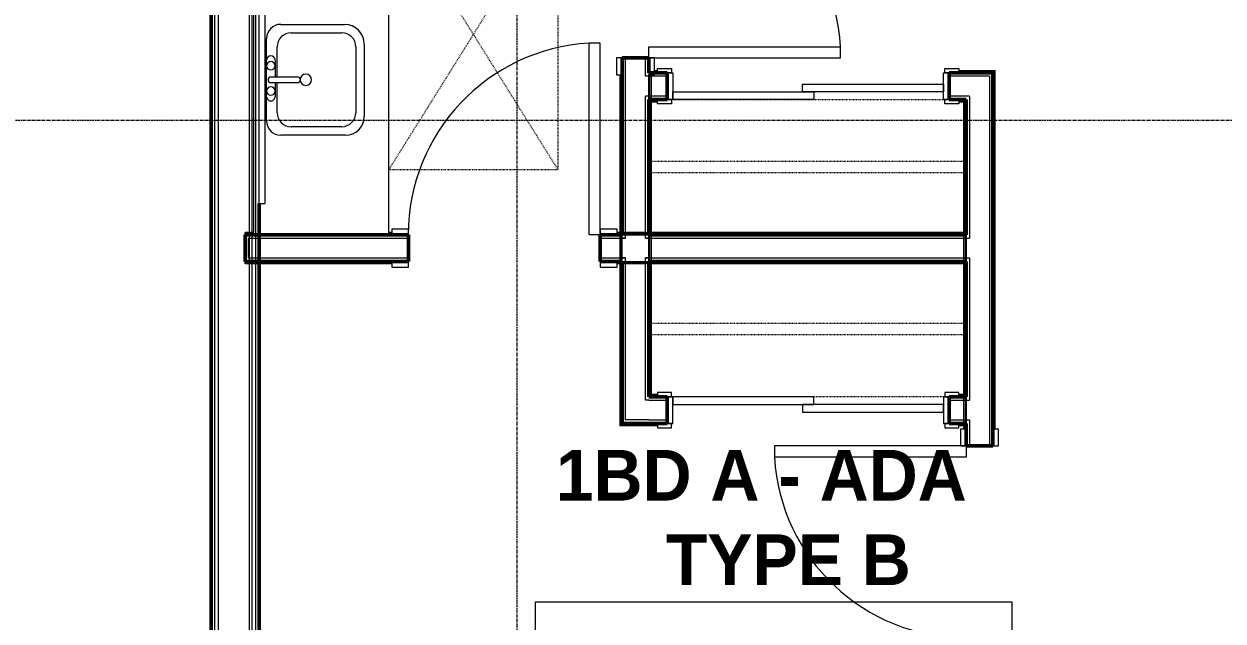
# Model space of a CAD drawing. Header units: inches. Extents: x -4218 to -1830, y 9767 to 12426.
# Drawn here: x -3241.8 to -3029.1, y 11446.4 to 11552.3 of the extents above; entities that cross this region are included whole.
import ezdxf

# ---------------------------------------------------------------- set-up
doc = ezdxf.new("R2010")
doc.units = ezdxf.units.IN
doc.header["$MEASUREMENT"] = 0
doc.linetypes.add('Dash', pattern=[0.25, 0.125, -0.125])
doc.linetypes.add('Grid Line 1_2_', pattern=[0.875, 0.5, -0.125, 0.125, -0.125])
for name, color, linetype, lineweight in [('0-1', 7, 'Continuous', 5), ('0-2', 253, 'Continuous', 9), ('A-AREA-IDEN', 2, 'Continuous', 9), ('A-DOOR-1', 7, 'Continuous', 9), ('A-DOOR-2', 50, 'Continuous', 20), ('A-DOOR-FRAM-1', 50, 'Continuous', 20), ('A-GENM-HDLN-1', 7, 'Dash', 9), ('A-WALL-1', 250, 'Continuous', 50), ('A-WALL-2', 10, 'Continuous', 13), ('A-WALL-3', 254, 'Continuous', 9), ('A-WALL-4', 253, 'Continuous', 9), ('A-WALL-5', 252, 'Continuous', 9), ('A-WALL-6', 7, 'Continuous', 9), ('I-WALL-1', 250, 'Continuous', 50), ('I-WALL-3', 253, 'Continuous', 9), ('I-WALL-4', 252, 'Continuous', 9), ('P-SANR-FIXT-1', 7, 'Continuous', 9), ('Q-CASE-1', 252, 'Continuous', 9), ('Q-CASE-2', 7, 'Continuous', 9), ('Q-CASE-5', 254, 'Continuous', 9), ('Q-CASE-HDLN-1', 7, 'Dash', 9), ('S-GRID-1', 1, 'Grid Line 1_2_', 9)]:
    doc.layers.add(name, color=color, linetype=linetype, lineweight=lineweight)
doc.styles.add('Century Gothic_B', font='GOTHICB.TTF', dxfattribs={"height": 9})

# ---------------------------------------------------------------- blocks, each defined once
blk = doc.blocks.new('Basic Wall _ INT - W4BØF - _5_8 GYP - 2X4 WOOD_BATT_ - 5_8 GYP_ - ___-2682463-BACKGROUND - 3RD FLOOR')
at = {"layer": 'A-WALL-3'}
for p, q in [((-3075.09, 11255.64), (-3075.02, 11255.64)), ((-3075.02, 11255.64), (-3074.84, 11255.64)), ((-3074.7, 11255.64), (-3074.67, 11255.64))]:
    blk.add_line(p, q, dxfattribs=at)
at = {"layer": 'A-WALL-4'}
for p, q in [((-3075.02, 11538.59), (-3075.09, 11538.53)), ((-3074.67, 11538.94), (-3074.7, 11538.92)), ((-3075.02, 11515.23), (-3075.02, 11515.35)), ((-3075.02, 11515.14), (-3075.02, 11515.23)), ((-3075.02, 11515.08), (-3075.02, 11515.14)), ((-3075.02, 11514.32), (-3075.02, 11514.94)), ((-3075.02, 11510.84), (-3075.02, 11514.31)), ((-3074.67, 11514.94), (-3074.67, 11510.19)), ((-3075.02, 11510.19), (-3075.02, 11510.81)), ((-3075.02, 11509.99), (-3075.02, 11510.04)), ((-3075.02, 11509.9), (-3075.02, 11509.99)), ((-3075.02, 11509.78), (-3075.02, 11509.9)), ((-3075.02, 11486.5), (-3075.02, 11486.6)), ((-3075.02, 11486.4), (-3075.02, 11486.48)), ((-3075.02, 11486.34), (-3075.02, 11486.39)), ((-3075.02, 11481.44), (-3075.02, 11486.19)), ((-3074.67, 11486.19), (-3074.67, 11481.44)), ((-3075.02, 11481.24), (-3075.02, 11481.29)), ((-3075.02, 11481.16), (-3075.02, 11481.24)), ((-3075.02, 11481.04), (-3075.02, 11481.15)), ((-3074.67, 11443.44), (-3074.67, 11440.44)), ((-3075.02, 11255.64), (-3075.02, 11256.26)), ((-3074.67, 11256.26), (-3074.67, 11255.64)), ((-3074.8, 11255.64), (-3075.09, 11255.64)), ((-3074.72, 11255.64), (-3074.8, 11255.64)), ((-3074.67, 11255.64), (-3074.72, 11255.64))]:
    blk.add_line(p, q, dxfattribs=at)
at = {"layer": 'A-WALL-4', "flags": 128}
blk.add_lwpolyline([(-3074.84, 11538.77), (-3074.88, 11538.73), (-3075.02, 11538.59)], dxfattribs=at)
at = {"layer": 'A-WALL-5'}
for p, q in [((-3075.02, 11515.35), (-3075.02, 11538.59)), ((-3074.67, 11538.94), (-3074.67, 11514.94)), ((-3075.09, 11515.23), (-3075.09, 11515.35)), ((-3075.09, 11515.14), (-3075.09, 11515.23)), ((-3075.09, 11515.08), (-3075.09, 11515.14)), ((-3075.09, 11514.32), (-3075.09, 11514.94)), ((-3075.09, 11510.84), (-3075.09, 11514.31)), ((-3074.8, 11514.94), (-3074.8, 11514.32)), ((-3074.8, 11514.31), (-3074.8, 11510.82)), ((-3075.09, 11510.19), (-3075.09, 11510.81)), ((-3075.09, 11509.99), (-3075.09, 11510.04)), ((-3075.09, 11509.9), (-3075.09, 11509.99)), ((-3075.09, 11509.78), (-3075.09, 11509.9)), ((-3075.02, 11486.6), (-3075.02, 11509.78)), ((-3074.8, 11510.81), (-3074.8, 11510.19)), ((-3074.67, 11510.19), (-3074.67, 11486.19)), ((-3075.09, 11486.5), (-3075.09, 11486.6)), ((-3075.09, 11486.4), (-3075.09, 11486.48)), ((-3075.09, 11486.34), (-3075.09, 11486.39)), ((-3075.09, 11481.44), (-3075.09, 11486.19)), ((-3074.8, 11486.19), (-3074.8, 11485.59)), ((-3074.8, 11485.56), (-3074.8, 11481.47)), ((-3075.09, 11481.24), (-3075.09, 11481.29)), ((-3075.09, 11481.16), (-3075.09, 11481.24)), ((-3074.67, 11481.44), (-3074.67, 11480.44)), ((-3075.09, 11481.04), (-3075.09, 11481.15)), ((-3075.02, 11480.44), (-3075.02, 11481.03)), ((-3075.02, 11256.26), (-3075.02, 11440.44)), ((-3074.67, 11440.44), (-3074.67, 11256.26)), ((-3075.09, 11255.64), (-3075.09, 11256.26)), ((-3074.8, 11256.26), (-3074.8, 11255.64))]:
    blk.add_line(p, q, dxfattribs=at)
at = {"layer": 'A-WALL-6'}
for p, q in [((-3074.8, 11538.81), (-3074.8, 11514.94)), ((-3075.09, 11515.35), (-3075.09, 11538.53)), ((-3075.09, 11486.6), (-3075.09, 11509.78)), ((-3074.8, 11510.19), (-3074.8, 11486.19)), ((-3074.8, 11481.44), (-3074.8, 11480.44)), ((-3075.09, 11480.44), (-3075.09, 11481.03)), ((-3075.09, 11256.26), (-3075.09, 11440.44)), ((-3074.8, 11440.44), (-3074.8, 11256.26))]:
    blk.add_line(p, q, dxfattribs=at)
at = {"layer": 'A-WALL-6', "flags": 128}
for points in [[(-3075.09, 11538.53), (-3074.97, 11538.65), (-3074.88, 11538.74), (-3074.82, 11538.79), (-3074.8, 11538.81)], [(-3074.8, 11538.81), (-3074.8, 11538.82), (-3074.79, 11538.83), (-3074.77, 11538.84), (-3074.76, 11538.86), (-3074.74, 11538.88), (-3074.72, 11538.9)]]:
    blk.add_lwpolyline(points, dxfattribs=at)
blk = doc.blocks.new('Basic Wall _ INT - W4BØF - _5_8 GYP - 2X4 WOOD_BATT_ - 5_8 GYP_ - ___-2682464-BACKGROUND - 3RD FLOOR')
at = {"layer": 'A-WALL-3'}
for p, q in [((-3069.92, 11255.64), (-3069.9, 11255.64)), ((-3069.78, 11255.64), (-3069.72, 11255.64)), ((-3069.72, 11255.64), (-3069.57, 11255.64)), ((-3069.57, 11255.64), (-3069.51, 11255.64))]:
    blk.add_line(p, q, dxfattribs=at)
at = {"layer": 'A-WALL-4'}
for p, q in [((-3069.9, 11543.71), (-3069.92, 11543.69)), ((-3069.72, 11543.89), (-3069.78, 11543.83)), ((-3069.57, 11544.04), (-3069.72, 11543.9)), ((-3069.51, 11544.1), (-3069.57, 11544.04)), ((-3069.92, 11480.44), (-3069.92, 11477.44)), ((-3069.92, 11443.44), (-3069.92, 11440.44)), ((-3069.92, 11256.26), (-3069.92, 11255.64)), ((-3069.57, 11255.64), (-3069.57, 11256.26)), ((-3069.88, 11255.64), (-3069.92, 11255.64)), ((-3069.8, 11255.64), (-3069.88, 11255.64)), ((-3069.51, 11255.64), (-3069.8, 11255.64))]:
    blk.add_line(p, q, dxfattribs=at)
at = {"layer": 'A-WALL-5'}
for p, q in [((-3069.92, 11543.69), (-3069.92, 11480.44)), ((-3069.57, 11480.44), (-3069.57, 11544.04)), ((-3069.92, 11440.44), (-3069.92, 11256.26)), ((-3069.57, 11256.26), (-3069.57, 11440.44)), ((-3069.8, 11255.64), (-3069.8, 11256.26)), ((-3069.51, 11255.64), (-3069.51, 11256.26))]:
    blk.add_line(p, q, dxfattribs=at)
at = {"layer": 'A-WALL-6'}
for p, q in [((-3069.8, 11480.44), (-3069.8, 11543.81)), ((-3069.51, 11480.44), (-3069.51, 11544.1)), ((-3069.8, 11256.26), (-3069.8, 11440.44)), ((-3069.51, 11256.26), (-3069.51, 11440.44))]:
    blk.add_line(p, q, dxfattribs=at)
at = {"layer": 'A-WALL-6', "flags": 128}
for points in [[(-3069.88, 11543.73), (-3069.86, 11543.75), (-3069.84, 11543.77), (-3069.82, 11543.79), (-3069.81, 11543.8), (-3069.8, 11543.81), (-3069.8, 11543.81)], [(-3069.8, 11543.81), (-3069.78, 11543.83), (-3069.72, 11543.89), (-3069.63, 11543.98), (-3069.51, 11544.1)]]:
    blk.add_lwpolyline(points, dxfattribs=at)
blk = doc.blocks.new('Basic Wall _ INT - W4BØF - _5_8 GYP - 2X4 WOOD_BATT_ - 5_8 GYP_ - ___-2682465-BACKGROUND - 3RD FLOOR')
at = {"layer": 'A-WALL-3'}
for p, q in [((-3130.95, 11538.94), (-3130.95, 11538.92)), ((-3130.95, 11538.8), (-3130.95, 11538.74)), ((-3130.95, 11538.73), (-3130.95, 11538.59)), ((-3130.95, 11538.59), (-3130.95, 11538.53))]:
    blk.add_line(p, q, dxfattribs=at)
at = {"layer": 'A-WALL-4'}
for p, q in [((-3130.95, 11538.81), (-3130.95, 11538.88)), ((-3130.95, 11538.53), (-3130.95, 11538.81)), ((-3130.8, 11538.59), (-3130.75, 11538.59)), ((-3130.73, 11538.59), (-3130.65, 11538.59)), ((-3130.64, 11538.59), (-3130.54, 11538.59)), ((-3127.69, 11538.94), (-3129.44, 11538.94)), ((-3075.94, 11538.94), (-3077.69, 11538.94)), ((-3075.09, 11538.53), (-3075.02, 11538.59)), ((-3074.7, 11538.92), (-3074.67, 11538.94))]:
    blk.add_line(p, q, dxfattribs=at)
at = {"layer": 'A-WALL-4', "flags": 128}
blk.add_lwpolyline([(-3075.02, 11538.59), (-3074.88, 11538.73), (-3074.84, 11538.77)], dxfattribs=at)
at = {"layer": 'A-WALL-5'}
for p, q in [((-3130.95, 11538.9), (-3130.95, 11538.94)), ((-3129.44, 11538.94), (-3130.95, 11538.94)), ((-3130.95, 11538.88), (-3130.95, 11538.9)), ((-3130.54, 11538.59), (-3129.44, 11538.59)), ((-3074.67, 11538.94), (-3075.94, 11538.94)), ((-3075.94, 11538.59), (-3075.02, 11538.59)), ((-3130.8, 11538.53), (-3130.75, 11538.53)), ((-3130.73, 11538.53), (-3130.65, 11538.53)), ((-3130.64, 11538.53), (-3130.54, 11538.53))]:
    blk.add_line(p, q, dxfattribs=at)
at = {"layer": 'A-WALL-6'}
for p, q in [((-3130.95, 11538.81), (-3129.44, 11538.81)), ((-3075.94, 11538.81), (-3074.8, 11538.81)), ((-3130.54, 11538.53), (-3129.44, 11538.53)), ((-3075.94, 11538.53), (-3075.09, 11538.53))]:
    blk.add_line(p, q, dxfattribs=at)
at = {"layer": 'A-WALL-6', "flags": 128}
for points in [[(-3074.8, 11538.81), (-3074.82, 11538.79), (-3074.88, 11538.74), (-3074.97, 11538.65), (-3075.09, 11538.53)], [(-3074.72, 11538.9), (-3074.74, 11538.88), (-3074.76, 11538.86), (-3074.77, 11538.84), (-3074.79, 11538.83), (-3074.8, 11538.82), (-3074.8, 11538.81)]]:
    blk.add_lwpolyline(points, dxfattribs=at)
blk = doc.blocks.new('Basic Wall _ INT - W4BØF - _5_8 GYP - 2X4 WOOD_BATT_ - 5_8 GYP_ - ___-2682466-BACKGROUND - 3RD FLOOR')
at = {"layer": 'A-WALL-4'}
for p, q in [((-3127.69, 11543.69), (-3129.44, 11543.69)), ((-3069.92, 11543.69), (-3069.9, 11543.71)), ((-3069.78, 11543.83), (-3069.72, 11543.89)), ((-3069.72, 11543.9), (-3069.57, 11544.04)), ((-3069.57, 11544.04), (-3069.51, 11544.1))]:
    blk.add_line(p, q, dxfattribs=at)
at = {"layer": 'A-WALL-5'}
for p, q in [((-3129.95, 11544.04), (-3129.44, 11544.04)), ((-3129.44, 11543.69), (-3129.95, 11543.69)), ((-3075.94, 11544.04), (-3069.57, 11544.04)), ((-3069.92, 11543.69), (-3075.94, 11543.69))]:
    blk.add_line(p, q, dxfattribs=at)
at = {"layer": 'A-WALL-6'}
for p, q in [((-3129.95, 11544.1), (-3129.44, 11544.1)), ((-3129.44, 11543.81), (-3129.95, 11543.81)), ((-3075.94, 11544.1), (-3069.51, 11544.1)), ((-3069.8, 11543.81), (-3075.94, 11543.81))]:
    blk.add_line(p, q, dxfattribs=at)
at = {"layer": 'A-WALL-6', "flags": 128}
for points in [[(-3069.8, 11543.81), (-3069.8, 11543.81), (-3069.81, 11543.8), (-3069.82, 11543.79), (-3069.84, 11543.77), (-3069.86, 11543.75), (-3069.88, 11543.73)], [(-3069.51, 11544.1), (-3069.63, 11543.98), (-3069.72, 11543.89), (-3069.78, 11543.83), (-3069.8, 11543.81)]]:
    blk.add_lwpolyline(points, dxfattribs=at)
blk = doc.blocks.new('Basic Wall _ INT - W4BØF - _5_8 GYP - 2X4 WOOD_BATT_ - 5_8 GYP_ - ___-2682467-BACKGROUND - 3RD FLOOR')
at = {"layer": 'A-WALL-3'}
for p, q in [((-3136.05, 11641.24), (-3136.11, 11641.24)), ((-3135.9, 11641.24), (-3136.05, 11641.24)), ((-3135.84, 11641.24), (-3135.9, 11641.24)), ((-3135.7, 11641.24), (-3135.72, 11641.24))]:
    blk.add_line(p, q, dxfattribs=at)
at = {"layer": 'A-WALL-4'}
for p, q in [((-3136.11, 11641.24), (-3135.82, 11641.24)), ((-3136.05, 11641.24), (-3136.05, 11640.65)), ((-3135.82, 11641.24), (-3135.74, 11641.24)), ((-3135.74, 11641.24), (-3135.7, 11641.24)), ((-3135.7, 11640.65), (-3135.7, 11641.24)), ((-3135.7, 11580.31), (-3135.7, 11583.31)), ((-3135.7, 11543.31), (-3135.7, 11546.31)), ((-3136.05, 11515.35), (-3136.05, 11515.23)), ((-3136.05, 11515.23), (-3136.05, 11515.14)), ((-3136.05, 11515.14), (-3136.05, 11515.08)), ((-3136.05, 11514.94), (-3136.05, 11510.19)), ((-3135.7, 11510.19), (-3135.7, 11514.94)), ((-3136.05, 11510.04), (-3136.05, 11509.99)), ((-3136.05, 11509.98), (-3136.05, 11509.9)), ((-3136.05, 11509.89), (-3136.05, 11509.78)), ((-3136.05, 11481.09), (-3135.9, 11481.23)), ((-3135.9, 11481.24), (-3135.84, 11481.3)), ((-3135.72, 11481.42), (-3135.7, 11481.44)), ((-3136.11, 11481.03), (-3136.05, 11481.09))]:
    blk.add_line(p, q, dxfattribs=at)
at = {"layer": 'A-WALL-5'}
for p, q in [((-3136.11, 11641.24), (-3136.11, 11640.65)), ((-3135.82, 11641.24), (-3135.82, 11640.65)), ((-3136.05, 11610.65), (-3136.05, 11583.31)), ((-3135.7, 11583.31), (-3135.7, 11610.65)), ((-3136.05, 11543.31), (-3136.05, 11515.35)), ((-3135.7, 11514.94), (-3135.7, 11543.31)), ((-3136.11, 11515.35), (-3136.11, 11515.23)), ((-3136.11, 11515.23), (-3136.11, 11515.14)), ((-3136.11, 11515.14), (-3136.11, 11515.08)), ((-3136.11, 11514.94), (-3136.11, 11510.19)), ((-3135.82, 11514.94), (-3135.82, 11514.33)), ((-3135.82, 11514.31), (-3135.82, 11510.21)), ((-3136.11, 11510.04), (-3136.11, 11509.99)), ((-3136.11, 11509.98), (-3136.11, 11509.9)), ((-3136.11, 11509.89), (-3136.11, 11509.78)), ((-3136.05, 11509.78), (-3136.05, 11481.09)), ((-3135.7, 11481.44), (-3135.7, 11510.19))]:
    blk.add_line(p, q, dxfattribs=at)
at = {"layer": 'A-WALL-6'}
for p, q in [((-3136.11, 11610.65), (-3136.11, 11583.31)), ((-3135.82, 11610.65), (-3135.82, 11583.31)), ((-3136.11, 11543.31), (-3136.11, 11515.35)), ((-3135.82, 11543.31), (-3135.82, 11514.94)), ((-3136.11, 11509.78), (-3136.11, 11481.03)), ((-3135.82, 11510.19), (-3135.82, 11481.31))]:
    blk.add_line(p, q, dxfattribs=at)
at = {"layer": 'A-WALL-6', "flags": 128}
for points in [[(-3135.82, 11481.31), (-3135.84, 11481.29), (-3135.9, 11481.24), (-3135.99, 11481.15), (-3136.11, 11481.03)], [(-3135.74, 11481.4), (-3135.76, 11481.38), (-3135.78, 11481.36), (-3135.8, 11481.34), (-3135.81, 11481.33), (-3135.82, 11481.32), (-3135.82, 11481.31)]]:
    blk.add_lwpolyline(points, dxfattribs=at)
blk = doc.blocks.new('Basic Wall _ INT - W4BØF - _5_8 GYP - 2X4 WOOD_BATT_ - 5_8 GYP_ - ___-2682468-BACKGROUND - 3RD FLOOR')
at = {"layer": 'A-WALL-3'}
for p, q in [((-3130.92, 11641.24), (-3130.95, 11641.24)), ((-3130.75, 11641.24), (-3130.81, 11641.24)), ((-3130.6, 11641.24), (-3130.74, 11641.24)), ((-3130.54, 11641.24), (-3130.6, 11641.24))]:
    blk.add_line(p, q, dxfattribs=at)
at = {"layer": 'A-WALL-4'}
for p, q in [((-3130.95, 11641.24), (-3130.91, 11641.24)), ((-3130.95, 11640.61), (-3130.95, 11641.24)), ((-3130.91, 11641.24), (-3130.82, 11641.24)), ((-3130.82, 11641.24), (-3130.54, 11641.24)), ((-3130.6, 11641.24), (-3130.6, 11640.61)), ((-3130.95, 11599.9), (-3130.95, 11603.99)), ((-3130.6, 11603.99), (-3130.6, 11599.9)), ((-3130.95, 11599.24), (-3130.95, 11599.86)), ((-3130.6, 11599.86), (-3130.6, 11599.24)), ((-3130.95, 11580.31), (-3130.95, 11583.31)), ((-3130.95, 11538.94), (-3130.95, 11543.31)), ((-3130.6, 11543.31), (-3130.6, 11538.94)), ((-3130.6, 11538.79), (-3130.6, 11538.74)), ((-3130.6, 11538.73), (-3130.6, 11538.65)), ((-3130.6, 11538.63), (-3130.6, 11538.53)), ((-3130.6, 11515.34), (-3130.6, 11515.23)), ((-3130.6, 11515.22), (-3130.6, 11515.14)), ((-3130.95, 11510.19), (-3130.95, 11514.94)), ((-3130.6, 11515.13), (-3130.6, 11515.08)), ((-3130.6, 11514.94), (-3130.6, 11514.31)), ((-3130.6, 11514.29), (-3130.6, 11510.81)), ((-3130.6, 11510.81), (-3130.6, 11510.19)), ((-3130.6, 11510.04), (-3130.6, 11509.99)), ((-3130.6, 11509.97), (-3130.6, 11509.9)), ((-3130.6, 11509.88), (-3130.6, 11509.78)), ((-3130.95, 11486.19), (-3130.92, 11486.21)), ((-3130.81, 11486.33), (-3130.75, 11486.39)), ((-3130.74, 11486.4), (-3130.6, 11486.54)), ((-3130.6, 11486.54), (-3130.54, 11486.6))]:
    blk.add_line(p, q, dxfattribs=at)
at = {"layer": 'A-WALL-5'}
for p, q in [((-3130.82, 11640.61), (-3130.82, 11641.24)), ((-3130.54, 11641.24), (-3130.54, 11640.61)), ((-3130.95, 11603.99), (-3130.95, 11640.61)), ((-3130.6, 11640.61), (-3130.6, 11604.99)), ((-3130.82, 11603.39), (-3130.82, 11603.99)), ((-3130.82, 11599.9), (-3130.82, 11603.36)), ((-3130.54, 11603.99), (-3130.54, 11599.9)), ((-3130.95, 11583.31), (-3130.95, 11599.24)), ((-3130.82, 11599.26), (-3130.82, 11599.86)), ((-3130.6, 11598.25), (-3130.6, 11583.31)), ((-3130.54, 11599.86), (-3130.54, 11599.24)), ((-3130.82, 11539.56), (-3130.82, 11543.31)), ((-3130.54, 11543.31), (-3130.54, 11538.94)), ((-3130.95, 11514.94), (-3130.95, 11538.94)), ((-3130.82, 11538.94), (-3130.82, 11539.54)), ((-3130.54, 11538.79), (-3130.54, 11538.74)), ((-3130.54, 11538.73), (-3130.54, 11538.65)), ((-3130.54, 11538.63), (-3130.54, 11538.53)), ((-3130.6, 11538.53), (-3130.6, 11515.35)), ((-3130.54, 11515.34), (-3130.54, 11515.23)), ((-3130.54, 11515.22), (-3130.54, 11515.14)), ((-3130.82, 11514.31), (-3130.82, 11514.94)), ((-3130.82, 11510.81), (-3130.82, 11514.31)), ((-3130.54, 11515.13), (-3130.54, 11515.08)), ((-3130.54, 11514.93), (-3130.54, 11514.31)), ((-3130.54, 11514.29), (-3130.54, 11510.81)), ((-3130.95, 11486.19), (-3130.95, 11510.19)), ((-3130.82, 11510.19), (-3130.82, 11510.81)), ((-3130.6, 11509.78), (-3130.6, 11486.54)), ((-3130.54, 11510.81), (-3130.54, 11510.19)), ((-3130.54, 11510.04), (-3130.54, 11509.99)), ((-3130.54, 11509.97), (-3130.54, 11509.9)), ((-3130.54, 11509.88), (-3130.54, 11509.78))]:
    blk.add_line(p, q, dxfattribs=at)
at = {"layer": 'A-WALL-6'}
for p, q in [((-3130.82, 11603.99), (-3130.82, 11640.61)), ((-3130.54, 11640.61), (-3130.54, 11604.99)), ((-3130.82, 11583.31), (-3130.82, 11599.24)), ((-3130.54, 11598.24), (-3130.54, 11583.31)), ((-3130.82, 11514.94), (-3130.82, 11538.94)), ((-3130.54, 11538.53), (-3130.54, 11515.35)), ((-3130.82, 11486.31), (-3130.82, 11510.19)), ((-3130.54, 11509.78), (-3130.54, 11486.6))]:
    blk.add_line(p, q, dxfattribs=at)
at = {"layer": 'A-WALL-6', "flags": 128}
for points in [[(-3130.82, 11486.31), (-3130.83, 11486.31), (-3130.83, 11486.3), (-3130.85, 11486.29), (-3130.86, 11486.27), (-3130.88, 11486.25), (-3130.91, 11486.23)], [(-3130.54, 11486.6), (-3130.65, 11486.48), (-3130.75, 11486.39), (-3130.8, 11486.33), (-3130.82, 11486.31)]]:
    blk.add_lwpolyline(points, dxfattribs=at)
blk = doc.blocks.new('SWING - SINGLE - FLUSH - 2-10 x 6-8 - PRIVACY-3199407-BACKGROUND - 3RD FLOOR')
at = {"layer": 'A-DOOR-1'}
blk.add_arc((17, 2.37), 34.07, 93.3657, 180, dxfattribs=at)
at = {"layer": 'A-DOOR-2'}
for p, q in [((15, 2.37), (15, 36.38)), ((17, 36.38), (15, 36.38)), ((17, 2.37), (17, 36.38)), ((17, 2.37), (15, 2.37))]:
    blk.add_line(p, q, dxfattribs=at)
at = {"layer": 'A-DOOR-FRAM-1'}
for p, q in [((-17, 3.37), (-20, 3.37)), ((-20, 3.37), (-20, 2.37)), ((-20, 2.37), (-17, 2.37)), ((-17, 2.37), (-17, 3.37)), ((20, 3.37), (17, 3.37)), ((17, 3.37), (17, 2.37)), ((17, 2.37), (20, 2.37)), ((20, 2.37), (20, 3.37)), ((-17, -2.38), (-20, -2.38)), ((-20, -2.38), (-20, -3.38)), ((-20, -3.38), (-17, -3.38)), ((-17, -3.38), (-17, -2.38)), ((20, -2.38), (17, -2.38)), ((17, -2.38), (17, -3.38)), ((17, -3.38), (20, -3.38)), ((20, -3.38), (20, -2.38))]:
    blk.add_line(p, q, dxfattribs=at)
blk = doc.blocks.new('Basic Wall _ INT - W4BØF - _5_8 GYP - 2X4 WOOD_BATT_ - 5_8 GYP_ - ___-2682470-BACKGROUND - 3RD FLOOR')
at = {"layer": 'A-WALL-3'}
for p, q in [((-3074.67, 11486.54), (-3074.67, 11486.6)), ((-3074.67, 11486.4), (-3074.67, 11486.54)), ((-3074.67, 11486.33), (-3074.67, 11486.39)), ((-3074.67, 11486.19), (-3074.67, 11486.21))]:
    blk.add_line(p, q, dxfattribs=at)
at = {"layer": 'A-WALL-4'}
for p, q in [((-3130.92, 11486.21), (-3130.95, 11486.19)), ((-3130.75, 11486.39), (-3130.81, 11486.33)), ((-3130.6, 11486.54), (-3130.74, 11486.4)), ((-3130.54, 11486.6), (-3130.6, 11486.54)), ((-3129.44, 11486.19), (-3127.69, 11486.19)), ((-3077.69, 11486.19), (-3075.94, 11486.19)), ((-3074.99, 11486.54), (-3075.09, 11486.54)), ((-3074.89, 11486.54), (-3074.97, 11486.54)), ((-3074.67, 11486.6), (-3074.67, 11486.31)), ((-3074.67, 11486.31), (-3074.67, 11486.25))]:
    blk.add_line(p, q, dxfattribs=at)
at = {"layer": 'A-WALL-5'}
for p, q in [((-3130.95, 11486.19), (-3129.44, 11486.19)), ((-3129.44, 11486.54), (-3130.6, 11486.54)), ((-3075.09, 11486.54), (-3075.94, 11486.54)), ((-3075.94, 11486.19), (-3074.67, 11486.19)), ((-3074.99, 11486.6), (-3075.09, 11486.6)), ((-3074.89, 11486.6), (-3074.97, 11486.6)), ((-3074.67, 11486.25), (-3074.67, 11486.23)), ((-3074.67, 11486.23), (-3074.67, 11486.19))]:
    blk.add_line(p, q, dxfattribs=at)
at = {"layer": 'A-WALL-6'}
for p, q in [((-3129.44, 11486.31), (-3130.82, 11486.31)), ((-3129.44, 11486.6), (-3130.54, 11486.6)), ((-3075.09, 11486.6), (-3075.94, 11486.6)), ((-3074.67, 11486.31), (-3075.94, 11486.31))]:
    blk.add_line(p, q, dxfattribs=at)
at = {"layer": 'A-WALL-6', "flags": 128}
for points in [[(-3130.91, 11486.23), (-3130.88, 11486.25), (-3130.86, 11486.27), (-3130.85, 11486.29), (-3130.83, 11486.3), (-3130.83, 11486.31), (-3130.82, 11486.31)], [(-3130.82, 11486.31), (-3130.8, 11486.33), (-3130.75, 11486.39), (-3130.65, 11486.48), (-3130.54, 11486.6)]]:
    blk.add_lwpolyline(points, dxfattribs=at)
blk = doc.blocks.new('Basic Wall _ INT - W4BØF - _5_8 GYP - 2X4 WOOD_BATT_ - 5_8 GYP_ - ___-2682469-BACKGROUND - 3RD FLOOR')
at = {"layer": 'A-WALL-3'}
for p, q in [((-3074.67, 11481.42), (-3074.67, 11481.44)), ((-3074.67, 11481.24), (-3074.67, 11481.3)), ((-3074.67, 11481.09), (-3074.67, 11481.23)), ((-3074.67, 11481.03), (-3074.67, 11481.09))]:
    blk.add_line(p, q, dxfattribs=at)
at = {"layer": 'A-WALL-4'}
for p, q in [((-3135.9, 11481.23), (-3136.05, 11481.09)), ((-3135.84, 11481.3), (-3135.9, 11481.24)), ((-3135.7, 11481.44), (-3135.72, 11481.42)), ((-3129.44, 11481.44), (-3127.69, 11481.44)), ((-3077.69, 11481.44), (-3075.94, 11481.44)), ((-3074.67, 11481.38), (-3074.67, 11481.31)), ((-3074.67, 11481.31), (-3074.67, 11481.03)), ((-3136.05, 11481.09), (-3136.11, 11481.03)), ((-3074.97, 11481.09), (-3075.09, 11481.09)), ((-3074.88, 11481.09), (-3074.97, 11481.09))]:
    blk.add_line(p, q, dxfattribs=at)
at = {"layer": 'A-WALL-5'}
for p, q in [((-3135.7, 11481.44), (-3129.44, 11481.44)), ((-3075.94, 11481.44), (-3074.67, 11481.44)), ((-3074.67, 11481.44), (-3074.67, 11481.4)), ((-3074.67, 11481.4), (-3074.67, 11481.38)), ((-3129.44, 11481.09), (-3136.05, 11481.09)), ((-3075.09, 11481.09), (-3075.94, 11481.09)), ((-3074.97, 11481.03), (-3075.09, 11481.03)), ((-3074.88, 11481.03), (-3074.97, 11481.03))]:
    blk.add_line(p, q, dxfattribs=at)
at = {"layer": 'A-WALL-6'}
for p, q in [((-3135.82, 11481.31), (-3129.44, 11481.31)), ((-3075.94, 11481.31), (-3074.67, 11481.31)), ((-3129.44, 11481.03), (-3136.11, 11481.03)), ((-3075.09, 11481.03), (-3075.94, 11481.03))]:
    blk.add_line(p, q, dxfattribs=at)
at = {"layer": 'A-WALL-6', "flags": 128}
for points in [[(-3136.11, 11481.03), (-3135.99, 11481.15), (-3135.9, 11481.24), (-3135.84, 11481.29), (-3135.82, 11481.31)], [(-3135.82, 11481.31), (-3135.82, 11481.32), (-3135.81, 11481.33), (-3135.8, 11481.34), (-3135.78, 11481.36), (-3135.76, 11481.38), (-3135.74, 11481.4)]]:
    blk.add_lwpolyline(points, dxfattribs=at)
blk = doc.blocks.new('SLIDING - FLUSH - 4-0 x 6-8-3203584-BACKGROUND - 3RD FLOOR')
at = {"layer": 'A-DOOR-1'}
for p, q in [((-24.25, 3), (-26.75, 3)), ((-26.75, 3), (-26.75, 2.25)), ((-26.75, 2.25), (-24.25, 2.25)), ((-24.25, 2.25), (-24.25, 3)), ((24.25, 3), (24.25, 2.25)), ((26.75, 3), (24.25, 3)), ((24.25, 2.25), (26.75, 2.25)), ((26.75, 2.25), (26.75, 3)), ((-24.25, -2.5), (-26.75, -2.5)), ((-26.75, -2.5), (-26.75, -3.25)), ((-26.75, -3.25), (-24.25, -3.25)), ((-24.25, -3.25), (-24.25, -2.5)), ((26.75, -2.5), (24.25, -2.5)), ((24.25, -2.5), (24.25, -3.25)), ((24.25, -3.25), (26.75, -3.25)), ((26.75, -3.25), (26.75, -2.5))]:
    blk.add_line(p, q, dxfattribs=at)
at = {"layer": 'A-DOOR-2'}
for p, q in [((1, 2.25), (-24, 2.25)), ((-24, 2.25), (-24, 0.87)), ((1, 0.87), (1, 2.25)), ((-24, 0.87), (1, 0.87)), ((24, 0.87), (-1, 0.87)), ((-1, 0.87), (-1, -0.5)), ((24, -0.5), (24, 0.87)), ((-1, -0.5), (24, -0.5))]:
    blk.add_line(p, q, dxfattribs=at)
at = {"layer": 'A-DOOR-FRAM-1'}
for p, q in [((-24, 2.25), (-25, 2.25)), ((-25, 2.25), (-25, -2.5)), ((-24, -2.5), (-24, 2.25)), ((25, 2.25), (24, 2.25)), ((24, 2.25), (24, -2.5)), ((25, -2.5), (25, 2.25)), ((-25, -2.5), (-24, -2.5)), ((24, -2.5), (25, -2.5))]:
    blk.add_line(p, q, dxfattribs=at)
blk = doc.blocks.new('OD_CW_Closet - OD_CW_Closet-3086221-BACKGROUND - 3RD FLOOR')
at = {"layer": 'Q-CASE-HDLN-1'}
for p, q in [((0.74, -24), (0.74, 0)), ((0.74, 0), (57.01, 0)), ((57.01, 0), (57.01, -24)), ((0.74, -11), (57.01, -11)), ((0.74, -13), (57.01, -13)), ((57.01, -24), (0.74, -24))]:
    blk.add_line(p, q, dxfattribs=at)
blk = doc.blocks.new('Basic Wall _ INT - W4BØF - _5_8 GYP - 2X4 WOOD_BATT_ - 5_8 GYP_ - ___-2682472-BACKGROUND - 3RD FLOOR')
at = {"layer": 'A-WALL-3'}
for p, q in [((-3074.67, 11515.29), (-3074.67, 11515.35)), ((-3074.67, 11515.15), (-3074.67, 11515.29)), ((-3074.67, 11515.08), (-3074.67, 11515.14)), ((-3074.67, 11514.94), (-3074.67, 11514.96))]:
    blk.add_line(p, q, dxfattribs=at)
at = {"layer": 'A-WALL-4'}
for p, q in [((-3202.57, 11515.35), (-3202.57, 11515.29)), ((-3202.57, 11515.29), (-3202.57, 11515.15)), ((-3201.07, 11515.29), (-3202.57, 11515.29)), ((-3135.99, 11515.29), (-3136.11, 11515.29)), ((-3135.9, 11515.29), (-3135.95, 11515.29)), ((-3131.57, 11515.29), (-3135.69, 11515.29)), ((-3130.95, 11515.29), (-3131.55, 11515.29)), ((-3130.54, 11515.29), (-3130.75, 11515.29)), ((-3074.97, 11515.29), (-3075.09, 11515.29)), ((-3074.88, 11515.29), (-3074.93, 11515.29)), ((-3074.67, 11515.35), (-3074.67, 11515.06)), ((-3202.57, 11515.14), (-3202.57, 11515.08)), ((-3202.57, 11514.96), (-3202.57, 11514.94)), ((-3202.57, 11514.94), (-3200.07, 11514.94)), ((-3176.57, 11514.94), (-3173.57, 11514.94)), ((-3074.67, 11515.06), (-3074.67, 11515))]:
    blk.add_line(p, q, dxfattribs=at)
at = {"layer": 'A-WALL-5'}
for p, q in [((-3202.57, 11515.06), (-3202.57, 11515.35)), ((-3201.07, 11515.35), (-3202.57, 11515.35)), ((-3176.57, 11515.29), (-3177.07, 11515.29)), ((-3136.11, 11515.29), (-3136.57, 11515.29)), ((-3135.99, 11515.35), (-3136.11, 11515.35)), ((-3135.9, 11515.35), (-3135.95, 11515.35)), ((-3131.57, 11515.35), (-3135.69, 11515.35)), ((-3130.95, 11515.35), (-3131.55, 11515.35)), ((-3130.54, 11515.35), (-3130.75, 11515.35)), ((-3075.09, 11515.29), (-3130.54, 11515.29)), ((-3074.97, 11515.35), (-3075.09, 11515.35)), ((-3074.88, 11515.35), (-3074.93, 11515.35)), ((-3200.07, 11515.06), (-3202.57, 11515.06)), ((-3202.57, 11515.06), (-3202.57, 11515.06)), ((-3202.57, 11515.05), (-3202.57, 11515.06)), ((-3202.57, 11514.98), (-3202.57, 11515.05)), ((-3202.57, 11514.94), (-3202.57, 11514.98)), ((-3200.07, 11514.94), (-3176.57, 11514.94)), ((-3136.57, 11514.94), (-3131.57, 11514.94)), ((-3131.57, 11515.06), (-3135.7, 11515.06)), ((-3131.56, 11514.94), (-3074.67, 11514.94)), ((-3130.95, 11515.06), (-3131.55, 11515.06)), ((-3074.67, 11515), (-3074.67, 11514.98)), ((-3074.67, 11514.98), (-3074.67, 11514.94))]:
    blk.add_line(p, q, dxfattribs=at)
at = {"layer": 'A-WALL-6'}
for p, q in [((-3176.57, 11515.35), (-3177.07, 11515.35)), ((-3136.11, 11515.35), (-3136.57, 11515.35)), ((-3075.09, 11515.35), (-3130.54, 11515.35)), ((-3176.57, 11515.06), (-3200.07, 11515.06)), ((-3135.7, 11515.06), (-3136.57, 11515.06)), ((-3074.67, 11515.06), (-3130.95, 11515.06))]:
    blk.add_line(p, q, dxfattribs=at)
blk = doc.blocks.new('Basic Wall _ INT - W4BØF - _5_8 GYP - 2X4 WOOD_BATT_ - 5_8 GYP_ - ___-2682471-BACKGROUND - 3RD FLOOR')
at = {"layer": 'A-WALL-3'}
for p, q in [((-3074.67, 11510.17), (-3074.67, 11510.19)), ((-3074.67, 11509.99), (-3074.67, 11510.05)), ((-3074.67, 11509.84), (-3074.67, 11509.98)), ((-3074.67, 11509.78), (-3074.67, 11509.84))]:
    blk.add_line(p, q, dxfattribs=at)
at = {"layer": 'A-WALL-4'}
for p, q in [((-3202.57, 11510.19), (-3202.57, 11510.17)), ((-3202.57, 11510.19), (-3200.07, 11510.19)), ((-3202.57, 11510.05), (-3202.57, 11509.99)), ((-3202.57, 11509.98), (-3202.57, 11509.84)), ((-3202.57, 11509.84), (-3202.57, 11509.78)), ((-3200.07, 11509.84), (-3202.57, 11509.84)), ((-3176.57, 11510.19), (-3173.57, 11510.19)), ((-3135.94, 11509.84), (-3136.11, 11509.84)), ((-3130.96, 11509.84), (-3135.69, 11509.84)), ((-3130.69, 11509.84), (-3130.75, 11509.84)), ((-3130.54, 11509.84), (-3130.65, 11509.84)), ((-3074.97, 11509.84), (-3075.09, 11509.84)), ((-3074.88, 11509.84), (-3074.92, 11509.84)), ((-3074.67, 11510.13), (-3074.67, 11510.06)), ((-3074.67, 11510.06), (-3074.67, 11509.78))]:
    blk.add_line(p, q, dxfattribs=at)
at = {"layer": 'A-WALL-5'}
for p, q in [((-3202.57, 11510.15), (-3202.57, 11510.19)), ((-3202.57, 11510.09), (-3202.57, 11510.15)), ((-3202.57, 11510.06), (-3202.57, 11510.09)), ((-3202.57, 11510.06), (-3200.07, 11510.06)), ((-3202.57, 11509.78), (-3202.57, 11510.06)), ((-3200.07, 11509.78), (-3202.57, 11509.78)), ((-3200.07, 11510.19), (-3176.57, 11510.19)), ((-3176.57, 11509.84), (-3200.07, 11509.84)), ((-3136.57, 11510.19), (-3074.67, 11510.19)), ((-3136.11, 11509.84), (-3136.57, 11509.84)), ((-3135.94, 11509.78), (-3136.11, 11509.78)), ((-3135.7, 11510.06), (-3130.95, 11510.06)), ((-3130.96, 11509.78), (-3135.69, 11509.78)), ((-3130.69, 11509.78), (-3130.75, 11509.78)), ((-3130.54, 11509.78), (-3130.65, 11509.78)), ((-3075.09, 11509.84), (-3130.54, 11509.84)), ((-3074.97, 11509.78), (-3075.09, 11509.78)), ((-3074.88, 11509.78), (-3074.92, 11509.78)), ((-3074.67, 11510.19), (-3074.67, 11510.15)), ((-3074.67, 11510.15), (-3074.67, 11510.13))]:
    blk.add_line(p, q, dxfattribs=at)
at = {"layer": 'A-WALL-6'}
for p, q in [((-3200.07, 11510.06), (-3176.57, 11510.06)), ((-3176.57, 11509.78), (-3200.07, 11509.78)), ((-3136.57, 11510.06), (-3135.7, 11510.06)), ((-3136.11, 11509.78), (-3136.57, 11509.78)), ((-3130.95, 11510.06), (-3074.67, 11510.06)), ((-3075.09, 11509.78), (-3130.54, 11509.78))]:
    blk.add_line(p, q, dxfattribs=at)
blk = doc.blocks.new('SLIDING - FLUSH - 4-0 x 6-8-3203583-BACKGROUND - 3RD FLOOR')
at = {"layer": 'A-DOOR-1'}
for p, q in [((-26.75, 3.25), (-24.25, 3.25)), ((-26.75, 2.5), (-26.75, 3.25)), ((-24.25, 2.5), (-26.75, 2.5)), ((-24.25, 3.25), (-24.25, 2.5)), ((24.25, 3.25), (26.75, 3.25)), ((24.25, 2.5), (24.25, 3.25)), ((26.75, 2.5), (24.25, 2.5)), ((26.75, 3.25), (26.75, 2.5)), ((-26.75, -2.25), (-24.25, -2.25)), ((-26.75, -3), (-26.75, -2.25)), ((-24.25, -3), (-26.75, -3)), ((-24.25, -2.25), (-24.25, -3)), ((24.25, -2.25), (26.75, -2.25)), ((24.25, -3), (24.25, -2.25)), ((26.75, -3), (24.25, -3)), ((26.75, -2.25), (26.75, -3))]:
    blk.add_line(p, q, dxfattribs=at)
at = {"layer": 'A-DOOR-2'}
for p, q in [((-1, -0.88), (-1, 0.5)), ((-1, 0.5), (24, 0.5)), ((24, 0.5), (24, -0.88)), ((-24, -2.25), (-24, -0.88)), ((-24, -0.88), (1, -0.88)), ((24, -0.88), (-1, -0.88)), ((1, -0.88), (1, -2.25)), ((1, -2.25), (-24, -2.25))]:
    blk.add_line(p, q, dxfattribs=at)
at = {"layer": 'A-DOOR-FRAM-1'}
for p, q in [((-25, -2.25), (-25, 2.5)), ((-25, 2.5), (-24, 2.5)), ((-24, 2.5), (-24, -2.25)), ((24, 2.5), (25, 2.5)), ((24, -2.25), (24, 2.5)), ((25, 2.5), (25, -2.25)), ((-24, -2.25), (-25, -2.25)), ((25, -2.25), (24, -2.25))]:
    blk.add_line(p, q, dxfattribs=at)
blk = doc.blocks.new('M_Sink Vanity-Square - 500 x 440mm-V26-BACKGROUND - 3RD FLOOR')
at = {"layer": 'P-SANR-FIXT-1'}
for p, q in [((-5.72, 10.23), (7.14, 10.23)), ((-5.22, 8.73), (6.46, 8.73)), ((-9.22, -4.59), (-9.22, 6.73)), ((10.46, 6.91), (10.46, -4.59)), ((-7.72, -2.72), (-7.72, 6.23)), ((8.96, 6.23), (8.96, -2.72)), ((0.12, -6.33), (0.12, -1.59)), ((1.12, -6.33), (1.12, -1.59)), ((0.12, -5.22), (-5.22, -5.22)), ((-2.88, -5.59), (0.12, -5.59)), ((6.46, -5.22), (1.12, -5.22)), ((1.12, -5.59), (3.62, -5.59)), ((7.96, -7.09), (-6.72, -7.09)), ((3.62, -7.09), (-2.88, -7.09))]:
    blk.add_line(p, q, dxfattribs=at)
for centre, radius, start, end in [((-5.72, 6.73), 3.5, 90, 180), ((-5.22, 6.23), 2.5, 90, 180), ((6.46, 6.23), 2.5, 360, 90), ((7.14, 6.91), 3.32, 360, 90), ((0.62, -0.13), 1, 360, 180), ((0.62, -0.13), 1, 180, 0), ((0.62, -1.59), 0.5, 360, 180), ((-5.22, -2.72), 2.5, 180, 270), ((6.46, -2.72), 2.5, 270, 360), ((-6.72, -4.59), 2.5, 180, 270), ((-2.88, -6.34), 0.75, 90, 270), ((-1.88, -6.34), 0.75, 360, 180), ((-1.88, -6.34), 0.75, 180, 0), ((0.62, -6.33), 0.5, 180, 0), ((2.62, -6.34), 0.75, 0, 180), ((2.62, -6.34), 0.75, 180, 0), ((3.62, -6.34), 0.75, 270, 90), ((7.96, -4.59), 2.5, 270, 0)]:
    blk.add_arc(centre, radius, start, end, dxfattribs=at)
blk = doc.blocks.new('Bath Vanity - Bath Vanity 60_-3150019-BACKGROUND - 3RD FLOOR')
at = {"layer": 'Q-CASE-1'}
for p, q in [((-29.26, 1), (-29.26, 0)), ((30.74, 0), (30.74, 1)), ((-29.26, 0), (30.74, 0))]:
    blk.add_line(p, q, dxfattribs=at)
at = {"layer": 'Q-CASE-2'}
for p, q in [((30.74, 24), (-29.26, 24)), ((-29.26, 24), (-29.26, 1)), ((30.74, 1), (30.74, 24))]:
    blk.add_line(p, q, dxfattribs=at)
blk = doc.blocks.new('ADA Clearances - 30_x48_-V86-BACKGROUND - 3RD FLOOR')
at = {"layer": 'A-GENM-HDLN-1'}
for p, q in [((15, -24), (-15, 24)), ((-15, -24), (15, 24)), ((15, 24), (-15, 24)), ((15, -24), (15, 24)), ((-15, -24), (15, -24))]:
    blk.add_line(p, q, dxfattribs=at)
blk = doc.blocks.new('BATHROOM MIRROR - BATHROOM MIRROR 48_-3123886-BACKGROUND - 3RD FLOOR')
at = {"layer": 'Q-CASE-2'}
for p, q in [((-23.26, -23), (24.74, -23)), ((-23.26, -23), (-23.26, -24)), ((24.74, -24), (24.74, -23)), ((24.74, -24), (-23.26, -24))]:
    blk.add_line(p, q, dxfattribs=at)
at = {"layer": 'Q-CASE-5'}
blk.add_line((21.74, -24), (-20.26, -24), dxfattribs=at)
blk = doc.blocks.new('CTR - 1st Phase - Unit Layouts_rvt-1-BACKGROUND - 3RD FLOOR')
at = {"layer": 'A-WALL-1'}
for p, q in [((-3135.7, 11546.31), (-3135.7, 11514.94)), ((-3130.95, 11546.31), (-3135.7, 11546.31)), ((-3130.95, 11543.69), (-3130.95, 11546.31)), ((-3127.69, 11543.69), (-3130.95, 11543.69)), ((-3127.69, 11538.94), (-3127.69, 11543.69)), ((-3069.92, 11543.69), (-3077.69, 11543.69)), ((-3077.69, 11543.69), (-3077.69, 11538.94)), ((-3069.92, 11543.06), (-3069.92, 11543.69)), ((-3069.92, 11538.94), (-3069.92, 11543.06)), ((-3130.95, 11538.94), (-3127.69, 11538.94)), ((-3130.95, 11514.94), (-3130.95, 11538.94)), ((-3077.69, 11538.94), (-3074.67, 11538.94)), ((-3074.67, 11538.94), (-3074.67, 11514.94)), ((-3069.92, 11477.44), (-3069.92, 11538.94)), ((-3173.57, 11514.94), (-3202.57, 11514.94)), ((-3202.57, 11514.94), (-3202.57, 11514.31)), ((-3202.57, 11514.31), (-3202.57, 11510.81)), ((-3173.57, 11510.19), (-3173.57, 11514.94)), ((-3135.7, 11514.94), (-3139.57, 11514.94)), ((-3139.57, 11514.94), (-3139.57, 11510.19)), ((-3074.67, 11514.94), (-3130.95, 11514.94)), ((-3202.57, 11510.81), (-3202.57, 11510.19)), ((-3202.57, 11510.19), (-3173.57, 11510.19)), ((-3139.57, 11510.19), (-3135.7, 11510.19)), ((-3135.7, 11510.19), (-3135.7, 11481.44)), ((-3130.95, 11486.19), (-3130.95, 11510.19)), ((-3130.95, 11510.19), (-3074.67, 11510.19)), ((-3074.67, 11510.19), (-3074.67, 11486.19)), ((-3127.69, 11486.19), (-3130.95, 11486.19)), ((-3127.69, 11481.44), (-3127.69, 11486.19)), ((-3074.67, 11486.19), (-3077.69, 11486.19)), ((-3077.69, 11486.19), (-3077.69, 11481.44)), ((-3135.7, 11481.44), (-3135.07, 11481.44)), ((-3135.07, 11481.44), (-3130.95, 11481.44)), ((-3130.95, 11481.44), (-3127.69, 11481.44)), ((-3077.69, 11481.44), (-3074.67, 11481.44)), ((-3074.67, 11481.44), (-3074.67, 11477.44)), ((-3074.67, 11477.44), (-3069.92, 11477.44))]:
    blk.add_line(p, q, dxfattribs=at)
at = {"layer": 'A-WALL-2'}
for p, q in [((-3135.07, 11514.31), (-3135.07, 11546.31)), ((-3131.57, 11543.06), (-3131.57, 11546.31)), ((-3130.95, 11543.06), (-3131.57, 11543.06)), ((-3127.69, 11543.06), (-3130.95, 11543.06)), ((-3070.55, 11543.06), (-3077.69, 11543.06)), ((-3070.55, 11543.06), (-3070.55, 11539.56)), ((-3130.95, 11539.56), (-3131.57, 11539.56)), ((-3131.57, 11514.31), (-3131.57, 11539.56)), ((-3127.69, 11539.56), (-3130.95, 11539.56)), ((-3074.05, 11539.56), (-3077.69, 11539.56)), ((-3074.05, 11539.56), (-3074.05, 11538.94)), ((-3074.05, 11538.94), (-3074.05, 11514.31)), ((-3070.55, 11539.56), (-3070.55, 11538.94)), ((-3070.55, 11538.94), (-3070.55, 11477.44)), ((-3201.95, 11514.31), (-3173.57, 11514.31)), ((-3201.95, 11510.81), (-3201.95, 11514.31)), ((-3139.57, 11514.31), (-3135.7, 11514.31)), ((-3135.7, 11514.31), (-3135.07, 11514.31)), ((-3135.07, 11514.31), (-3135.7, 11514.31)), ((-3131.57, 11514.31), (-3130.95, 11514.31)), ((-3130.95, 11514.31), (-3131.57, 11514.31)), ((-3130.95, 11514.31), (-3074.67, 11514.31)), ((-3074.67, 11514.31), (-3074.05, 11514.31)), ((-3201.95, 11510.81), (-3173.57, 11510.81)), ((-3139.57, 11510.81), (-3135.7, 11510.81)), ((-3135.07, 11510.81), (-3135.7, 11510.81)), ((-3135.7, 11510.81), (-3135.07, 11510.81)), ((-3135.07, 11482.06), (-3135.07, 11510.81)), ((-3130.95, 11510.81), (-3131.57, 11510.81)), ((-3131.57, 11485.56), (-3131.57, 11510.81)), ((-3131.57, 11510.81), (-3130.95, 11510.81)), ((-3130.95, 11510.81), (-3074.67, 11510.81)), ((-3074.67, 11510.81), (-3074.05, 11510.81)), ((-3074.05, 11510.81), (-3074.05, 11485.56)), ((-3130.95, 11485.56), (-3131.57, 11485.56)), ((-3130.95, 11485.56), (-3127.69, 11485.56)), ((-3077.69, 11485.56), (-3074.67, 11485.56)), ((-3074.67, 11485.56), (-3074.05, 11485.56)), ((-3131.57, 11482.06), (-3135.07, 11482.06)), ((-3130.95, 11482.06), (-3131.57, 11482.06)), ((-3130.95, 11482.06), (-3127.69, 11482.06)), ((-3077.69, 11482.06), (-3074.67, 11482.06)), ((-3074.67, 11482.06), (-3074.05, 11482.06)), ((-3074.05, 11482.06), (-3074.05, 11477.44))]:
    blk.add_line(p, q, dxfattribs=at)
at = {"layer": 'A-WALL-3'}
for p, q in [((-3135.7, 11546.31), (-3135.7, 11543.31)), ((-3127.69, 11543.69), (-3129.44, 11543.69)), ((-3130.95, 11538.53), (-3130.95, 11538.79)), ((-3130.8, 11538.94), (-3130.75, 11538.94)), ((-3130.74, 11538.94), (-3130.65, 11538.94)), ((-3130.64, 11538.94), (-3130.54, 11538.94)), ((-3129.44, 11538.94), (-3127.69, 11538.94)), ((-3077.69, 11538.94), (-3075.94, 11538.94)), ((-3135.7, 11515.35), (-3135.7, 11515.23)), ((-3135.7, 11515.23), (-3135.7, 11515.14)), ((-3130.95, 11515.23), (-3130.95, 11515.34)), ((-3130.95, 11515.14), (-3130.95, 11515.22)), ((-3074.67, 11515.35), (-3074.67, 11515.08)), ((-3200.07, 11514.94), (-3202.57, 11514.94)), ((-3173.57, 11514.94), (-3176.57, 11514.94)), ((-3135.9, 11514.94), (-3136.11, 11514.94)), ((-3135.7, 11515.14), (-3135.7, 11515.08)), ((-3130.95, 11515.08), (-3130.95, 11515.13)), ((-3130.7, 11514.94), (-3130.75, 11514.94)), ((-3130.54, 11514.94), (-3130.65, 11514.94)), ((-3074.97, 11514.94), (-3075.09, 11514.94)), ((-3074.88, 11514.94), (-3074.93, 11514.94)), ((-3202.57, 11510.19), (-3200.07, 11510.19)), ((-3176.57, 11510.19), (-3173.57, 11510.19)), ((-3136.11, 11510.19), (-3135.94, 11510.19)), ((-3135.7, 11510.04), (-3135.7, 11509.99)), ((-3135.7, 11509.98), (-3135.7, 11509.9)), ((-3135.7, 11509.89), (-3135.7, 11509.78)), ((-3130.95, 11509.99), (-3130.95, 11510.04)), ((-3130.95, 11509.9), (-3130.95, 11509.97)), ((-3130.95, 11509.78), (-3130.95, 11509.88)), ((-3130.75, 11510.19), (-3130.69, 11510.19)), ((-3130.65, 11510.19), (-3130.54, 11510.19)), ((-3075.09, 11510.19), (-3074.97, 11510.19)), ((-3074.93, 11510.19), (-3074.88, 11510.19)), ((-3074.67, 11510.04), (-3074.67, 11509.78)), ((-3127.69, 11486.19), (-3129.44, 11486.19)), ((-3075.94, 11486.19), (-3077.69, 11486.19)), ((-3074.98, 11486.19), (-3075.09, 11486.19)), ((-3074.89, 11486.19), (-3074.97, 11486.19)), ((-3074.67, 11486.6), (-3074.67, 11486.33)), ((-3129.44, 11481.44), (-3127.69, 11481.44)), ((-3077.69, 11481.44), (-3075.94, 11481.44)), ((-3075.09, 11481.44), (-3074.98, 11481.44)), ((-3074.97, 11481.44), (-3074.88, 11481.44)), ((-3074.67, 11481.29), (-3074.67, 11481.03)), ((-3069.92, 11477.44), (-3069.92, 11480.44))]:
    blk.add_line(p, q, dxfattribs=at)
at = {"layer": 'A-WALL-4'}
for p, q in [((-3135.7, 11543.31), (-3135.7, 11515.35)), ((-3129.44, 11543.69), (-3129.95, 11543.69)), ((-3127.69, 11543.69), (-3127.69, 11538.94)), ((-3077.69, 11538.94), (-3077.69, 11543.69)), ((-3069.92, 11543.69), (-3075.94, 11543.69)), ((-3069.92, 11543.69), (-3069.92, 11538.94)), ((-3130.54, 11538.94), (-3129.44, 11538.94)), ((-3075.94, 11538.94), (-3074.67, 11538.94)), ((-3074.67, 11538.94), (-3074.67, 11515.35)), ((-3069.92, 11480.44), (-3069.92, 11538.94)), ((-3130.95, 11515.35), (-3130.95, 11538.53)), ((-3202.57, 11510.19), (-3202.57, 11514.94)), ((-3176.57, 11514.94), (-3200.07, 11514.94)), ((-3136.11, 11514.94), (-3136.57, 11514.94)), ((-3075.09, 11514.94), (-3130.54, 11514.94)), ((-3200.07, 11510.19), (-3176.57, 11510.19)), ((-3136.57, 11510.19), (-3136.11, 11510.19)), ((-3135.7, 11509.78), (-3135.7, 11481.44)), ((-3130.95, 11486.19), (-3130.95, 11509.78)), ((-3130.54, 11510.19), (-3075.09, 11510.19)), ((-3074.67, 11509.78), (-3074.67, 11486.6)), ((-3129.44, 11486.19), (-3130.95, 11486.19)), ((-3127.69, 11486.19), (-3127.69, 11481.61)), ((-3077.69, 11481.61), (-3077.69, 11486.19)), ((-3075.09, 11486.19), (-3075.94, 11486.19)), ((-3130.95, 11481.44), (-3135.7, 11481.44)), ((-3130.95, 11481.44), (-3129.44, 11481.44)), ((-3075.94, 11481.44), (-3075.09, 11481.44)), ((-3074.67, 11481.03), (-3074.67, 11480.44))]:
    blk.add_line(p, q, dxfattribs=at)
at = {"layer": 'A-WALL-5'}
for p, q in [((-3135.7, 11546.31), (-3130.95, 11546.31)), ((-3173.57, 11514.94), (-3173.57, 11510.19)), ((-3139.57, 11510.19), (-3139.57, 11514.94)), ((-3069.92, 11477.44), (-3074.67, 11477.44))]:
    blk.add_line(p, q, dxfattribs=at)
at = {"layer": '0-2'}
for name, p in [('Basic Wall _ INT - W4BØF - _5_8 GYP - 2X4 WOOD_BATT_ - 5_8 GYP_ - ___-2682467-BACKGROUND - 3RD FLOOR', (0, 0)), ('Basic Wall _ INT - W4BØF - _5_8 GYP - 2X4 WOOD_BATT_ - 5_8 GYP_ - ___-2682468-BACKGROUND - 3RD FLOOR', (0, 0)), ('ADA Clearances - 30_x48_-V86-BACKGROUND - 3RD FLOOR', (-3162.07, 11550.49)), ('SWING - SINGLE - FLUSH - 2-10 x 6-8 - PRIVACY-3199407-BACKGROUND - 3RD FLOOR', (-3156.57, 11512.56)), ('Basic Wall _ INT - W4BØF - _5_8 GYP - 2X4 WOOD_BATT_ - 5_8 GYP_ - ___-2682466-BACKGROUND - 3RD FLOOR', (0, 0)), ('SLIDING - FLUSH - 4-0 x 6-8-3203583-BACKGROUND - 3RD FLOOR', (-3102.69, 11541.19)), ('Basic Wall _ INT - W4BØF - _5_8 GYP - 2X4 WOOD_BATT_ - 5_8 GYP_ - ___-2682464-BACKGROUND - 3RD FLOOR', (0, 0)), ('Basic Wall _ INT - W4BØF - _5_8 GYP - 2X4 WOOD_BATT_ - 5_8 GYP_ - ___-2682465-BACKGROUND - 3RD FLOOR', (0, 0)), ('Basic Wall _ INT - W4BØF - _5_8 GYP - 2X4 WOOD_BATT_ - 5_8 GYP_ - ___-2682463-BACKGROUND - 3RD FLOOR', (0, 0)), ('Basic Wall _ INT - W4BØF - _5_8 GYP - 2X4 WOOD_BATT_ - 5_8 GYP_ - ___-2682472-BACKGROUND - 3RD FLOOR', (0, 0)), ('Basic Wall _ INT - W4BØF - _5_8 GYP - 2X4 WOOD_BATT_ - 5_8 GYP_ - ___-2682471-BACKGROUND - 3RD FLOOR', (0, 0)), ('Basic Wall _ INT - W4BØF - _5_8 GYP - 2X4 WOOD_BATT_ - 5_8 GYP_ - ___-2682470-BACKGROUND - 3RD FLOOR', (0, 0)), ('SLIDING - FLUSH - 4-0 x 6-8-3203584-BACKGROUND - 3RD FLOOR', (-3102.69, 11483.94)), ('Basic Wall _ INT - W4BØF - _5_8 GYP - 2X4 WOOD_BATT_ - 5_8 GYP_ - ___-2682469-BACKGROUND - 3RD FLOOR', (0, 0))]:
    blk.add_blockref(name, p, dxfattribs=at)
for name, p, rotation in [('SWING - SINGLE - FLUSH - 2-10 x 6-8 - PRIVACY-3199407-BACKGROUND - 3RD FLOOR', (-3133.32, 11563.31), 269.9999999999873), ('Bath Vanity - Bath Vanity 60_-3150019-BACKGROUND - 3RD FLOOR', (-3201.07, 11545.85), 270.0000000001426), ('BATHROOM MIRROR - BATHROOM MIRROR 48_-3123886-BACKGROUND - 3RD FLOOR', (-3176.07, 11545.23), 270.0000000000639), ('M_Sink Vanity-Square - 500 x 440mm-V26-BACKGROUND - 3RD FLOOR', (-3191.67, 11543.06), 270.0000000001589), ('OD_CW_Closet - OD_CW_Closet-3086221-BACKGROUND - 3RD FLOOR', (-3073.94, 11514.94), 180), ('OD_CW_Closet - OD_CW_Closet-3086221-BACKGROUND - 3RD FLOOR', (-3073.94, 11486.19), 180), ('SWING - SINGLE - FLUSH - 2-10 x 6-8 - PRIVACY-3199407-BACKGROUND - 3RD FLOOR', (-3072.3, 11460.44), 90.00000000004655)]:
    blk.add_blockref(name, p, dxfattribs=dict(at, rotation=rotation))
blk = doc.blocks.new('CTR - 1st Phase - Common Walls_rvt-1-BACKGROUND - 3RD FLOOR')
at = {"layer": 'A-WALL-2'}
for p, q in [((-3207.95, 11255.64), (-3207.95, 11622.61)), ((-3207.32, 11255.64), (-3207.32, 11622.61)), ((-3201.82, 11255.64), (-3201.82, 11622.61)), ((-3201.32, 11255.64), (-3201.32, 11622.61)), ((-3200.7, 11255.64), (-3200.7, 11622.61))]:
    blk.add_line(p, q, dxfattribs=at)
at = {"layer": 'I-WALL-1'}
for p, q in [((-3208.57, 11622.61), (-3208.57, 11255.64)), ((-3200.07, 11255.64), (-3200.07, 11520.49))]:
    blk.add_line(p, q, dxfattribs=at)
at = {"layer": 'I-WALL-3'}
for p, q in [((-3200.07, 11514.36), (-3200.07, 11514.94)), ((-3200.07, 11510.81), (-3200.07, 11514.31)), ((-3200.07, 11510.19), (-3200.07, 11510.77)), ((-3200.07, 11509.99), (-3200.07, 11510.04)), ((-3200.07, 11509.9), (-3200.07, 11509.98)), ((-3200.07, 11509.78), (-3200.07, 11509.88))]:
    blk.add_line(p, q, dxfattribs=at)
at = {"layer": 'I-WALL-4'}
for p, q in [((-3208.57, 11622.61), (-3208.57, 11289.55)), ((-3200.07, 11256.26), (-3200.07, 11509.78))]:
    blk.add_line(p, q, dxfattribs=at)

msp = doc.modelspace()

# ---------------------------------------------------------------- linework, layer by layer
at = {"layer": 'A-AREA-IDEN', "flags": 128}
msp.add_lwpolyline([(-3151.07, 11449.78), (-3066.57, 11449.78), (-3066.57, 11428.29), (-3151.07, 11428.29)], close=True, dxfattribs=at)
at = {"layer": 'S-GRID-1'}
for p, q in [((-3154.32, 9836.18), (-3154.32, 12376.81)), ((-1830.2, 11535.19), (-4168.71, 11535.19))]:
    msp.add_line(p, q, dxfattribs=at)

# ---------------------------------------------------------------- block references
at = {"layer": '0-1'}
for name in ['CTR - 1st Phase - Unit Layouts_rvt-1-BACKGROUND - 3RD FLOOR', 'CTR - 1st Phase - Common Walls_rvt-1-BACKGROUND - 3RD FLOOR']:
    msp.add_blockref(name, (0, 0), dxfattribs=at)

# ---------------------------------------------------------------- texts
at = {"layer": 'A-AREA-IDEN', "char_height": 9, "attachment_point": 1, "style": 'Century Gothic_B'}
for s, insert, width in [('1BD A - ADA', (-3147.45, 11476.75), 93.324), ('TYPE B', (-3127.95, 11461.75), 46.359)]:
    msp.add_mtext(s, dxfattribs=dict(at, insert=insert, width=width))

doc.saveas('drawing.dxf')
